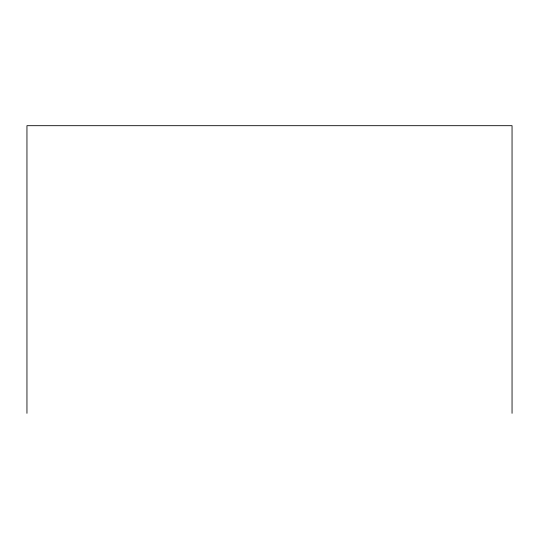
<?xml version="1.0" encoding="UTF-8"?>
<svg xmlns="http://www.w3.org/2000/svg" width="539" height="539" viewBox="0 0 539 539"><rect width="100%" height="100%" fill="white"/><g stroke="black" fill="none" stroke-linecap="round" stroke-linejoin="round"><path stroke-width="0.81" d="M512.05 413.312L512.05 125.688L26.95 125.688L26.95 413.312"/></g></svg>
